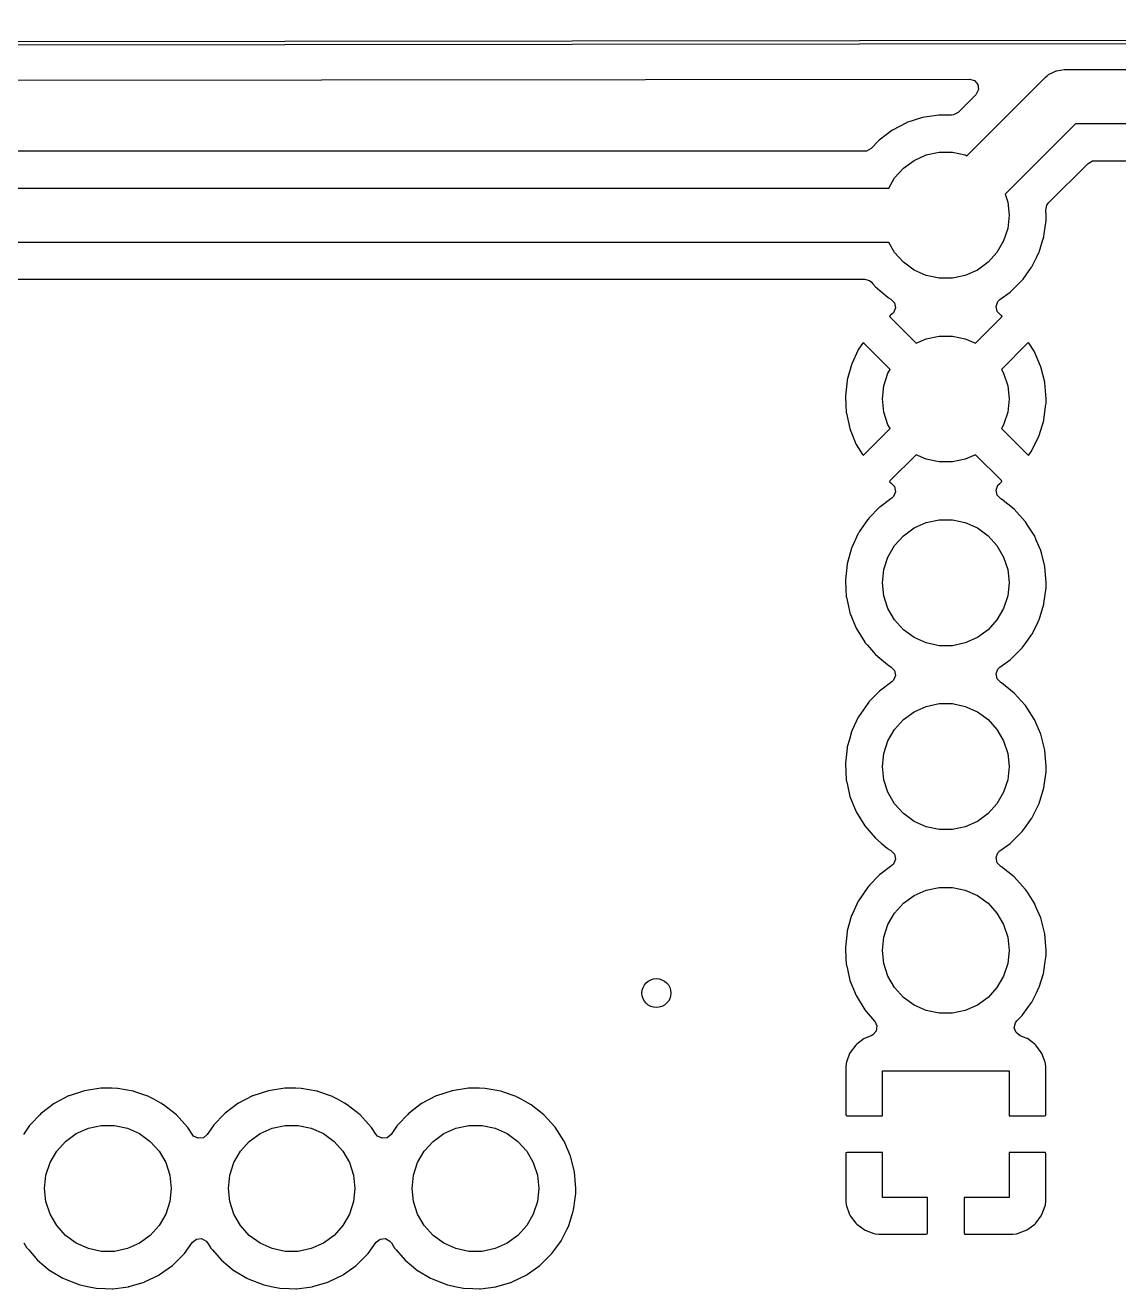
# Model space of a CAD drawing. Extents: x 0.3 to 11.5, y -8.2 to 3.2.
# Drawn here: x 3.599 to 4.194, y -1.906 to -1.219 of the extents above; entities that cross this region are included whole.
import ezdxf

# ---------------------------------------------------------------- set-up
doc = ezdxf.new("R2010")
doc.units = 0
doc.header["$MEASUREMENT"] = 0
doc.layers.add('BLACK', color=7, linetype='CONTINUOUS')

msp = doc.modelspace()

# ---------------------------------------------------------------- linework, layer by layer
at = {"layer": 'BLACK', "linetype": 'CONTINUOUS'}
for p, q in [((1.06674, -1.23051), (11.303, -1.2187)), ((11.302, -1.22067), (1.06772, -1.23248)), ((4.15804, -1.24461), (4.15987, -1.24363)), ((4.15987, -1.24363), (4.16022, -1.24357)), ((4.16022, -1.24357), (4.16053, -1.24342)), ((4.16053, -1.24342), (4.1626, -1.24317)), ((4.1626, -1.24317), (4.16465, -1.24283)), ((4.16465, -1.24283), (7.07024, -1.24283)), ((2.40564, -1.24997), (4.11307, -1.248)), ((4.1117, -1.28967), (4.15421, -1.24715)), ((4.11307, -1.248), (4.11576, -1.24879)), ((4.11576, -1.24879), (4.11759, -1.2509)), ((4.11759, -1.2509), (4.11799, -1.25366)), ((4.15421, -1.24715), (4.15537, -1.24618)), ((4.15537, -1.24618), (4.1556, -1.24593)), ((4.1556, -1.24593), (4.15579, -1.24583)), ((4.15579, -1.24583), (4.15616, -1.24552)), ((4.15616, -1.24552), (4.15804, -1.24461)), ((4.11659, -1.25647), (4.1069, -1.26616)), ((4.11683, -1.25621), (4.11659, -1.25647)), ((4.11799, -1.25366), (4.11683, -1.25621)), ((4.07884, -1.27176), (4.07126, -1.2757)), ((4.07902, -1.27166), (4.07884, -1.27176)), ((4.07884, -1.27176), (4.07884, -1.27176)), ((4.08753, -1.26888), (4.07902, -1.27166)), ((4.09639, -1.26753), (4.08753, -1.26888)), ((4.09659, -1.26753), (4.09639, -1.26753)), ((4.10333, -1.26761), (4.09659, -1.26753)), ((4.09659, -1.26753), (4.09659, -1.26753)), ((4.10445, -1.2675), (4.10333, -1.26761)), ((4.1069, -1.26616), (4.10445, -1.2675)), ((4.06781, -1.27825), (4.06391, -1.28118)), ((4.07091, -1.27592), (4.06781, -1.27825)), ((4.07108, -1.2758), (4.07091, -1.27592)), ((4.07091, -1.27592), (4.07091, -1.27592)), ((4.07126, -1.2757), (4.07108, -1.2758)), ((4.17077, -1.27236), (4.13251, -1.31062)), ((7.06412, -1.27236), (4.17077, -1.27236)), ((4.0636, -1.2815), (4.05956, -1.28573)), ((4.06391, -1.28118), (4.0636, -1.2815)), ((4.05598, -1.28726), (2.87518, -1.28726)), ((4.05714, -1.28713), (4.05598, -1.28726)), ((4.05956, -1.28573), (4.05714, -1.28713)), ((4.07715, -1.29645), (4.08298, -1.29221)), ((4.08298, -1.29221), (4.08956, -1.28928)), ((4.08956, -1.28928), (4.0966, -1.28779)), ((4.0966, -1.28779), (4.1038, -1.28779)), ((4.1038, -1.28779), (4.11085, -1.28928)), ((4.11085, -1.28928), (4.1117, -1.28967)), ((4.18006, -1.29249), (4.18112, -1.29238)), ((4.18112, -1.29238), (4.37588, -1.29238)), ((4.07233, -1.3018), (4.07715, -1.29645)), ((4.15607, -1.31537), (4.17761, -1.29383)), ((4.17761, -1.29383), (4.18006, -1.29249)), ((4.06916, -1.30728), (4.07233, -1.3018)), ((2.87206, -1.30728), (4.06916, -1.30728)), ((4.13251, -1.31062), (4.1339, -1.31488)), ((4.1339, -1.31488), (4.13465, -1.32205)), ((4.15463, -1.31929), (4.15519, -1.31655)), ((4.15486, -1.32205), (4.15463, -1.31929)), ((4.15519, -1.31655), (4.15607, -1.31537)), ((4.13465, -1.32205), (4.1339, -1.32921)), ((4.15381, -1.33219), (4.15477, -1.32485)), ((4.15477, -1.32485), (4.15479, -1.32472)), ((4.15477, -1.32485), (4.15477, -1.32485)), ((4.15479, -1.32472), (4.15485, -1.3223)), ((4.15485, -1.32218), (4.15486, -1.32205)), ((4.15485, -1.3223), (4.15485, -1.32218)), ((4.15485, -1.32218), (4.15485, -1.32218)), ((4.1339, -1.32921), (4.13167, -1.33606)), ((4.15356, -1.33379), (4.15362, -1.3336)), ((4.15362, -1.3336), (4.15381, -1.33219)), ((4.06916, -1.33681), (2.87817, -1.33681)), ((4.07233, -1.3423), (4.06916, -1.33681)), ((4.13167, -1.33606), (4.12807, -1.3423)), ((4.15102, -1.34217), (4.1529, -1.33598)), ((4.1529, -1.33598), (4.15356, -1.33379)), ((4.15356, -1.33379), (4.15356, -1.33379)), ((4.07715, -1.34765), (4.07233, -1.3423)), ((4.12807, -1.3423), (4.12325, -1.34765)), ((4.14705, -1.3502), (4.14977, -1.3447)), ((4.14977, -1.3447), (4.15093, -1.34235)), ((4.15093, -1.34235), (4.15102, -1.34217)), ((4.15093, -1.34235), (4.15093, -1.34235)), ((4.08298, -1.35188), (4.07715, -1.34765)), ((4.08956, -1.35481), (4.08298, -1.35188)), ((4.11743, -1.35188), (4.11085, -1.35481)), ((4.12325, -1.34765), (4.11743, -1.35188)), ((4.14228, -1.35683), (4.14693, -1.35036)), ((4.14693, -1.35036), (4.14705, -1.3502)), ((4.14693, -1.35036), (4.14693, -1.35036)), ((2.88852, -1.35683), (4.056, -1.35683)), ((4.056, -1.35683), (4.05868, -1.35762)), ((4.05868, -1.35762), (4.05975, -1.35854)), ((4.05975, -1.35854), (4.06047, -1.35938)), ((4.06047, -1.35938), (4.06196, -1.3611)), ((4.06196, -1.3611), (4.06885, -1.36682)), ((4.0966, -1.35631), (4.08956, -1.35481)), ((4.1038, -1.35631), (4.0966, -1.35631)), ((4.11085, -1.35481), (4.1038, -1.35631)), ((4.13548, -1.36379), (4.14182, -1.35747)), ((4.14182, -1.35747), (4.14228, -1.35683)), ((4.06885, -1.36682), (4.06903, -1.36692)), ((4.06903, -1.36692), (4.06903, -1.36692)), ((4.06903, -1.36692), (4.0704, -1.36772)), ((4.0704, -1.36772), (4.07232, -1.36976)), ((4.12854, -1.36902), (4.12962, -1.36797)), ((4.12962, -1.36797), (4.13531, -1.36391)), ((4.13531, -1.36391), (4.13548, -1.36379)), ((4.13531, -1.36391), (4.13531, -1.36391)), ((4.07283, -1.3725), (4.07178, -1.37509)), ((4.07232, -1.36976), (4.07283, -1.3725)), ((4.12755, -1.37164), (4.12854, -1.36902)), ((4.12813, -1.37437), (4.12755, -1.37164)), ((4.1301, -1.37636), (4.12813, -1.37437)), ((4.06996, -1.37666), (4.06962, -1.37711)), ((4.06962, -1.37711), (4.06989, -1.37759)), ((4.06989, -1.37759), (4.08404, -1.39174)), ((4.07088, -1.37597), (4.06996, -1.37666)), ((4.07178, -1.37509), (4.07088, -1.37597)), ((4.11636, -1.39174), (4.13056, -1.37754)), ((4.13026, -1.37644), (4.1301, -1.37636)), ((4.13054, -1.37663), (4.13026, -1.37644)), ((4.13084, -1.37704), (4.13054, -1.37663)), ((4.13056, -1.37754), (4.13084, -1.37704)), ((4.08956, -1.38928), (4.0966, -1.38779)), ((4.0966, -1.38779), (4.1038, -1.38779)), ((4.1038, -1.38779), (4.11085, -1.38928)), ((4.05261, -1.39525), (4.04901, -1.403)), ((4.05281, -1.39489), (4.05261, -1.39525)), ((4.05485, -1.39191), (4.05281, -1.39489)), ((4.05533, -1.39153), (4.05485, -1.39191)), ((4.05579, -1.39177), (4.05533, -1.39153)), ((4.06994, -1.40593), (4.05579, -1.39177)), ((4.08404, -1.39174), (4.08956, -1.38928)), ((4.11085, -1.38928), (4.11636, -1.39174)), ((4.14472, -1.39167), (4.13046, -1.40593)), ((4.1451, -1.39149), (4.14472, -1.39167)), ((4.14552, -1.39186), (4.1451, -1.39149)), ((4.14824, -1.39606), (4.14552, -1.39186)), ((4.14843, -1.39642), (4.14824, -1.39606)), ((4.15184, -1.40425), (4.14843, -1.39642)), ((4.04887, -1.40338), (4.04659, -1.41161)), ((4.04901, -1.403), (4.04887, -1.40338)), ((4.0665, -1.41488), (4.06873, -1.40804)), ((4.06873, -1.40804), (4.06994, -1.40593)), ((4.13046, -1.40593), (4.13167, -1.40804)), ((4.13167, -1.40804), (4.1339, -1.41488)), ((4.15197, -1.40464), (4.15184, -1.40425)), ((4.15405, -1.41293), (4.15197, -1.40464)), ((4.04651, -1.41201), (4.0456, -1.42051)), ((4.04659, -1.41161), (4.04651, -1.41201)), ((4.06575, -1.42205), (4.0665, -1.41488)), ((4.1339, -1.41488), (4.13465, -1.42205)), ((4.15412, -1.41333), (4.15405, -1.41293)), ((4.15483, -1.42192), (4.15412, -1.41333)), ((4.0456, -1.42051), (4.04559, -1.42092)), ((4.04559, -1.42092), (4.04609, -1.42945)), ((4.0665, -1.42921), (4.06575, -1.42205)), ((4.13465, -1.42205), (4.1339, -1.42921)), ((4.15477, -1.42458), (4.15483, -1.42218)), ((4.15483, -1.42218), (4.15483, -1.42192)), ((4.04609, -1.42945), (4.04614, -1.42985)), ((4.04614, -1.42985), (4.04802, -1.43819)), ((4.06873, -1.43606), (4.0665, -1.42921)), ((4.1339, -1.42921), (4.13167, -1.43606)), ((4.15363, -1.43339), (4.15475, -1.42485)), ((4.15475, -1.42485), (4.15477, -1.42458)), ((4.06994, -1.43816), (4.06873, -1.43606)), ((4.13167, -1.43606), (4.13046, -1.43816)), ((4.15106, -1.44196), (4.15354, -1.43379)), ((4.15354, -1.43379), (4.15363, -1.43339)), ((4.04802, -1.43819), (4.04814, -1.43857)), ((4.04814, -1.43857), (4.05136, -1.44649)), ((4.05561, -1.45249), (4.06994, -1.43816)), ((4.13046, -1.43816), (4.14463, -1.45233)), ((4.14712, -1.45), (4.15091, -1.44234)), ((4.15091, -1.44234), (4.15106, -1.44196)), ((4.05136, -1.44649), (4.05154, -1.44685)), ((4.05154, -1.44685), (4.05486, -1.45227)), ((4.14556, -1.45223), (4.14691, -1.45035)), ((4.14691, -1.45035), (4.14712, -1.45)), ((4.05486, -1.45227), (4.05527, -1.45264)), ((4.05527, -1.45264), (4.05561, -1.45249)), ((4.08404, -1.45235), (4.06983, -1.46656)), ((4.08956, -1.45481), (4.08404, -1.45235)), ((4.0966, -1.45631), (4.08956, -1.45481)), ((4.1038, -1.45631), (4.0966, -1.45631)), ((4.11085, -1.45481), (4.1038, -1.45631)), ((4.11636, -1.45235), (4.11085, -1.45481)), ((4.13046, -1.46645), (4.11636, -1.45235)), ((4.14463, -1.45233), (4.1451, -1.45259)), ((4.1451, -1.45259), (4.14556, -1.45223)), ((4.06983, -1.46656), (4.06956, -1.46705)), ((4.06956, -1.46705), (4.06977, -1.46733)), ((4.06977, -1.46733), (4.0704, -1.4677)), ((4.0704, -1.4677), (4.07232, -1.46973)), ((4.07232, -1.46973), (4.07283, -1.47248)), ((4.12755, -1.47161), (4.12854, -1.469)), ((4.12854, -1.469), (4.12962, -1.46795)), ((4.12962, -1.46795), (4.1304, -1.46739)), ((4.1304, -1.46739), (4.13074, -1.46697)), ((4.13074, -1.46697), (4.13046, -1.46645)), ((4.07024, -1.47643), (4.06425, -1.48092)), ((4.07088, -1.47595), (4.07024, -1.47643)), ((4.07178, -1.47507), (4.07088, -1.47595)), ((4.07283, -1.47248), (4.07178, -1.47507)), ((4.12813, -1.47435), (4.12755, -1.47161)), ((4.1301, -1.47633), (4.12813, -1.47435)), ((4.13045, -1.47652), (4.1301, -1.47633)), ((4.13748, -1.48207), (4.13045, -1.47652)), ((4.06377, -1.48132), (4.05879, -1.48654)), ((4.06391, -1.48118), (4.06377, -1.48132)), ((4.06425, -1.48092), (4.06391, -1.48118)), ((4.1435, -1.4887), (4.13748, -1.48207)), ((4.05761, -1.48782), (4.05313, -1.49439)), ((4.05773, -1.48765), (4.05761, -1.48782)), ((4.05879, -1.48654), (4.05773, -1.48765)), ((4.08298, -1.49221), (4.08956, -1.48928)), ((4.08956, -1.48928), (4.0966, -1.48779)), ((4.0966, -1.48779), (4.1038, -1.48779)), ((4.1038, -1.48779), (4.11085, -1.48928)), ((4.11085, -1.48928), (4.11743, -1.49221)), ((4.14361, -1.48887), (4.1435, -1.4887)), ((4.14474, -1.49062), (4.14361, -1.48887)), ((4.14361, -1.48887), (4.14361, -1.48887)), ((4.14837, -1.49622), (4.14474, -1.49062)), ((4.05259, -1.49524), (4.04906, -1.50285)), ((4.05268, -1.49505), (4.05259, -1.49524)), ((4.05259, -1.49524), (4.05259, -1.49524)), ((4.05313, -1.49439), (4.05268, -1.49505)), ((4.07233, -1.5018), (4.07715, -1.49645)), ((4.07715, -1.49645), (4.08298, -1.49221)), ((4.11743, -1.49221), (4.12325, -1.49645)), ((4.12325, -1.49645), (4.12807, -1.5018)), ((4.14845, -1.49641), (4.14837, -1.49622)), ((4.14949, -1.49879), (4.14845, -1.49641)), ((4.14845, -1.49641), (4.14845, -1.49641)), ((4.04891, -1.50317), (4.04651, -1.51181)), ((4.04906, -1.50285), (4.04891, -1.50317)), ((4.06873, -1.50804), (4.07233, -1.5018)), ((4.12807, -1.5018), (4.13167, -1.50804)), ((4.15194, -1.50443), (4.14949, -1.49879)), ((4.15199, -1.50463), (4.15194, -1.50443)), ((4.15228, -1.50577), (4.15199, -1.50463)), ((4.15199, -1.50463), (4.15199, -1.50463)), ((4.04649, -1.51201), (4.04558, -1.5205)), ((4.04651, -1.51181), (4.04649, -1.51201)), ((4.0665, -1.51488), (4.06873, -1.50804)), ((4.13167, -1.50804), (4.1339, -1.51488)), ((4.15412, -1.51312), (4.15228, -1.50577)), ((4.06575, -1.52205), (4.0665, -1.51488)), ((4.1339, -1.51488), (4.13465, -1.52205)), ((4.15486, -1.52205), (4.15412, -1.51312)), ((4.04558, -1.5205), (4.04556, -1.52071)), ((4.04556, -1.52071), (4.04557, -1.52091)), ((4.04557, -1.52091), (4.04557, -1.52091)), ((4.04557, -1.52091), (4.04583, -1.5253)), ((4.04583, -1.5253), (4.04608, -1.52965)), ((4.0665, -1.52921), (4.06575, -1.52205)), ((4.13465, -1.52205), (4.1339, -1.52921)), ((4.15365, -1.5334), (4.15477, -1.52485)), ((4.15477, -1.52485), (4.15479, -1.52472)), ((4.15477, -1.52485), (4.15477, -1.52485)), ((4.15479, -1.52472), (4.15481, -1.52407)), ((4.15481, -1.52407), (4.15485, -1.52218)), ((4.15485, -1.52218), (4.15486, -1.52205)), ((4.15485, -1.52218), (4.15485, -1.52218)), ((4.04608, -1.52965), (4.04612, -1.52985)), ((4.04612, -1.52985), (4.04612, -1.52985)), ((4.04612, -1.52985), (4.04707, -1.53406)), ((4.06873, -1.53606), (4.0665, -1.52921)), ((4.1339, -1.52921), (4.13167, -1.53606)), ((4.04707, -1.53406), (4.04805, -1.53839)), ((4.04805, -1.53839), (4.05142, -1.54669)), ((4.07233, -1.5423), (4.06873, -1.53606)), ((4.13167, -1.53606), (4.12807, -1.5423)), ((4.15102, -1.54217), (4.15362, -1.5336)), ((4.15362, -1.5336), (4.15365, -1.5334)), ((4.05142, -1.54669), (4.0561, -1.55433)), ((4.07715, -1.54765), (4.07233, -1.5423)), ((4.12807, -1.5423), (4.12325, -1.54765)), ((4.14705, -1.5502), (4.14968, -1.54488)), ((4.14968, -1.54488), (4.15093, -1.54235)), ((4.15093, -1.54235), (4.15102, -1.54217)), ((4.15093, -1.54235), (4.15093, -1.54235)), ((4.08298, -1.55188), (4.07715, -1.54765)), ((4.08956, -1.55481), (4.08298, -1.55188)), ((4.11743, -1.55188), (4.11085, -1.55481)), ((4.12325, -1.54765), (4.11743, -1.55188)), ((4.14397, -1.55448), (4.14693, -1.55036)), ((4.14693, -1.55036), (4.14705, -1.5502)), ((4.14693, -1.55036), (4.14693, -1.55036)), ((4.0561, -1.55433), (4.05623, -1.55448)), ((4.05623, -1.55448), (4.05623, -1.55448)), ((4.05623, -1.55448), (4.05759, -1.55605)), ((4.05759, -1.55605), (4.06196, -1.5611)), ((4.0966, -1.55631), (4.08956, -1.55481)), ((4.1038, -1.55631), (4.0966, -1.55631)), ((4.11085, -1.55481), (4.1038, -1.55631)), ((4.13548, -1.56379), (4.14182, -1.55747)), ((4.14182, -1.55747), (4.14397, -1.55448)), ((4.06196, -1.5611), (4.06435, -1.56308)), ((4.06435, -1.56308), (4.06846, -1.56649)), ((4.06846, -1.56649), (4.06885, -1.56682)), ((4.06885, -1.56682), (4.06903, -1.56692)), ((4.06903, -1.56692), (4.06903, -1.56692)), ((4.06903, -1.56692), (4.07038, -1.56771)), ((4.12963, -1.56796), (4.13531, -1.56391)), ((4.13531, -1.56391), (4.13548, -1.56379)), ((4.07038, -1.56771), (4.0723, -1.56975)), ((4.07282, -1.57249), (4.07176, -1.57508)), ((4.0723, -1.56975), (4.07282, -1.57249)), ((4.12757, -1.57162), (4.12856, -1.56901)), ((4.12815, -1.57436), (4.12757, -1.57162)), ((4.12856, -1.56901), (4.12963, -1.56796)), ((4.06391, -1.58118), (4.06167, -1.58352)), ((4.06408, -1.58105), (4.06391, -1.58118)), ((4.07086, -1.57596), (4.06408, -1.58105)), ((4.07176, -1.57508), (4.07086, -1.57596)), ((4.13012, -1.57634), (4.12815, -1.57436)), ((4.13045, -1.57652), (4.13012, -1.57634)), ((4.13748, -1.58207), (4.13045, -1.57652)), ((4.05773, -1.58765), (4.05268, -1.59505)), ((4.0586, -1.58673), (4.05773, -1.58765)), ((4.06167, -1.58352), (4.0586, -1.58673)), ((4.08956, -1.58928), (4.0966, -1.58779)), ((4.0966, -1.58779), (4.1038, -1.58779)), ((4.1038, -1.58779), (4.11085, -1.58928)), ((4.1435, -1.5887), (4.13748, -1.58207)), ((4.07715, -1.59645), (4.08298, -1.59221)), ((4.08298, -1.59221), (4.08956, -1.58928)), ((4.11085, -1.58928), (4.11743, -1.59221)), ((4.11743, -1.59221), (4.12325, -1.59645)), ((4.14361, -1.58887), (4.1435, -1.5887)), ((4.1449, -1.59085), (4.14361, -1.58887)), ((4.14361, -1.58887), (4.14361, -1.58887)), ((4.14837, -1.59622), (4.1449, -1.59085)), ((4.05259, -1.59524), (4.04936, -1.60219)), ((4.05268, -1.59505), (4.05259, -1.59524)), ((4.05259, -1.59524), (4.05259, -1.59524)), ((4.06873, -1.60804), (4.07233, -1.6018)), ((4.07233, -1.6018), (4.07715, -1.59645)), ((4.12325, -1.59645), (4.12807, -1.6018)), ((4.12807, -1.6018), (4.13167, -1.60804)), ((4.14845, -1.59641), (4.14837, -1.59622)), ((4.14942, -1.59863), (4.14845, -1.59641)), ((4.14845, -1.59641), (4.14845, -1.59641)), ((4.15194, -1.60443), (4.14942, -1.59863)), ((4.04778, -1.60724), (4.04664, -1.61136)), ((4.04891, -1.60317), (4.04778, -1.60724)), ((4.04936, -1.60219), (4.04891, -1.60317)), ((4.0665, -1.61488), (4.06873, -1.60804)), ((4.13167, -1.60804), (4.1339, -1.61488)), ((4.15412, -1.61312), (4.15194, -1.60443)), ((4.04649, -1.61201), (4.04562, -1.62014)), ((4.04651, -1.61181), (4.04649, -1.61201)), ((4.04664, -1.61136), (4.04651, -1.61181)), ((4.06575, -1.62205), (4.0665, -1.61488)), ((4.1339, -1.61488), (4.13465, -1.62205)), ((4.15486, -1.62205), (4.15412, -1.61312)), ((4.04562, -1.62014), (4.04556, -1.62071)), ((4.04556, -1.62071), (4.04557, -1.62091)), ((4.04557, -1.62091), (4.04557, -1.62091)), ((4.04557, -1.62091), (4.04577, -1.62435)), ((4.0665, -1.62921), (4.06575, -1.62205)), ((4.13465, -1.62205), (4.1339, -1.62921)), ((4.1548, -1.62447), (4.15485, -1.62218)), ((4.15485, -1.62218), (4.15486, -1.62205)), ((4.15485, -1.62218), (4.15485, -1.62218)), ((4.04577, -1.62435), (4.04608, -1.62965)), ((4.06873, -1.63606), (4.0665, -1.62921)), ((4.1339, -1.62921), (4.13167, -1.63606)), ((4.15377, -1.63244), (4.15477, -1.62485)), ((4.15477, -1.62485), (4.15479, -1.62472)), ((4.15477, -1.62485), (4.15477, -1.62485)), ((4.15479, -1.62472), (4.1548, -1.62447)), ((4.04608, -1.62965), (4.04612, -1.62985)), ((4.04612, -1.62985), (4.04612, -1.62985)), ((4.04612, -1.62985), (4.04666, -1.63223)), ((4.04666, -1.63223), (4.04805, -1.63839)), ((4.07233, -1.6423), (4.06873, -1.63606)), ((4.13167, -1.63606), (4.12807, -1.6423)), ((4.15102, -1.64217), (4.15362, -1.6336)), ((4.15362, -1.6336), (4.15377, -1.63244)), ((4.04805, -1.63839), (4.05142, -1.64669)), ((4.07715, -1.64765), (4.07233, -1.6423)), ((4.12807, -1.6423), (4.12325, -1.64765)), ((4.14705, -1.6502), (4.15102, -1.64217)), ((4.05142, -1.64669), (4.0561, -1.65433)), ((4.08298, -1.65188), (4.07715, -1.64765)), ((4.12325, -1.64765), (4.11743, -1.65188)), ((4.0561, -1.65433), (4.06196, -1.6611)), ((4.08956, -1.65481), (4.08298, -1.65188)), ((4.0966, -1.65631), (4.08956, -1.65481)), ((4.1038, -1.65631), (4.0966, -1.65631)), ((4.11085, -1.65481), (4.1038, -1.65631)), ((4.11743, -1.65188), (4.11085, -1.65481)), ((4.14182, -1.65747), (4.14401, -1.65442)), ((4.14401, -1.65442), (4.14693, -1.65036)), ((4.14693, -1.65036), (4.14705, -1.6502)), ((4.14693, -1.65036), (4.14693, -1.65036)), ((4.06196, -1.6611), (4.06503, -1.66365)), ((4.06503, -1.66365), (4.06833, -1.66638)), ((4.13548, -1.66379), (4.14182, -1.65747)), ((4.06833, -1.66638), (4.06885, -1.66682)), ((4.06885, -1.66682), (4.06903, -1.66692)), ((4.06903, -1.66692), (4.06903, -1.66692)), ((4.06903, -1.66692), (4.07038, -1.66771)), ((4.07038, -1.66771), (4.0723, -1.66975)), ((4.0723, -1.66975), (4.07282, -1.67249)), ((4.12757, -1.67162), (4.12856, -1.66901)), ((4.12856, -1.66901), (4.12963, -1.66796)), ((4.12963, -1.66796), (4.13531, -1.66391)), ((4.13531, -1.66391), (4.13548, -1.66379)), ((4.07086, -1.67596), (4.06408, -1.68105)), ((4.07176, -1.67508), (4.07086, -1.67596)), ((4.07282, -1.67249), (4.07176, -1.67508)), ((4.12815, -1.67436), (4.12757, -1.67162)), ((4.13012, -1.67634), (4.12815, -1.67436)), ((4.13045, -1.67652), (4.13012, -1.67634)), ((4.13748, -1.68207), (4.13045, -1.67652)), ((4.06361, -1.6815), (4.05895, -1.68637)), ((4.06391, -1.68118), (4.06361, -1.6815)), ((4.06408, -1.68105), (4.06391, -1.68118)), ((4.1435, -1.6887), (4.13748, -1.68207)), ((4.05773, -1.68765), (4.05268, -1.69505)), ((4.05895, -1.68637), (4.05773, -1.68765)), ((4.08298, -1.69221), (4.08956, -1.68928)), ((4.08956, -1.68928), (4.0966, -1.68779)), ((4.0966, -1.68779), (4.1038, -1.68779)), ((4.1038, -1.68779), (4.11085, -1.68928)), ((4.11085, -1.68928), (4.11743, -1.69221)), ((4.14361, -1.68887), (4.1435, -1.6887)), ((4.1446, -1.6904), (4.14361, -1.68887)), ((4.14361, -1.68887), (4.14361, -1.68887)), ((4.14837, -1.69622), (4.1446, -1.6904)), ((4.05259, -1.69524), (4.04937, -1.70218)), ((4.05268, -1.69505), (4.05259, -1.69524)), ((4.05259, -1.69524), (4.05259, -1.69524)), ((4.07233, -1.7018), (4.07715, -1.69645)), ((4.07715, -1.69645), (4.08298, -1.69221)), ((4.11743, -1.69221), (4.12325, -1.69645)), ((4.12325, -1.69645), (4.12807, -1.7018)), ((4.14845, -1.69641), (4.14837, -1.69622)), ((4.1493, -1.69837), (4.14845, -1.69641)), ((4.14845, -1.69641), (4.14845, -1.69641)), ((4.0488, -1.70357), (4.0466, -1.71151)), ((4.04891, -1.70317), (4.0488, -1.70357)), ((4.04937, -1.70218), (4.04891, -1.70317)), ((4.06873, -1.70804), (4.07233, -1.7018)), ((4.12807, -1.7018), (4.13167, -1.70804)), ((4.15194, -1.70443), (4.1493, -1.69837)), ((4.15412, -1.71312), (4.15194, -1.70443)), ((4.0466, -1.71151), (4.04651, -1.71181)), ((4.0665, -1.71488), (4.06873, -1.70804)), ((4.13167, -1.70804), (4.1339, -1.71488)), ((4.04649, -1.71201), (4.04559, -1.72049)), ((4.04651, -1.71181), (4.04649, -1.71201)), ((4.06575, -1.72205), (4.0665, -1.71488)), ((4.1339, -1.71488), (4.13465, -1.72205)), ((4.15486, -1.72205), (4.15412, -1.71312)), ((4.04559, -1.72049), (4.04556, -1.72071)), ((4.04556, -1.72071), (4.04557, -1.72091)), ((4.04557, -1.72091), (4.04557, -1.72091)), ((4.04557, -1.72091), (4.04589, -1.72643)), ((4.0665, -1.72921), (4.06575, -1.72205)), ((4.13465, -1.72205), (4.1339, -1.72921)), ((4.15434, -1.72818), (4.15477, -1.72485)), ((4.15477, -1.72485), (4.15479, -1.72472)), ((4.15477, -1.72485), (4.15477, -1.72485)), ((4.15479, -1.72472), (4.15482, -1.7234)), ((4.15482, -1.7234), (4.15485, -1.72218)), ((4.15485, -1.72218), (4.15486, -1.72205)), ((4.15485, -1.72218), (4.15485, -1.72218)), ((4.04589, -1.72643), (4.04608, -1.72965)), ((4.04608, -1.72965), (4.04612, -1.72985)), ((4.04612, -1.72985), (4.04612, -1.72985)), ((4.04612, -1.72985), (4.04666, -1.73223)), ((4.04666, -1.73223), (4.04805, -1.73839)), ((4.06873, -1.73606), (4.0665, -1.72921)), ((4.1339, -1.72921), (4.13167, -1.73606)), ((4.15366, -1.7333), (4.15434, -1.72818)), ((4.04805, -1.73839), (4.05142, -1.74669)), ((4.07233, -1.7423), (4.06873, -1.73606)), ((4.13167, -1.73606), (4.12807, -1.7423)), ((4.15102, -1.74217), (4.15333, -1.73456)), ((4.15333, -1.73456), (4.15356, -1.73379)), ((4.15356, -1.73379), (4.15362, -1.7336)), ((4.15356, -1.73379), (4.15356, -1.73379)), ((4.15362, -1.7336), (4.15366, -1.7333)), ((4.07715, -1.74765), (4.07233, -1.7423)), ((4.12807, -1.7423), (4.12325, -1.74765)), ((4.14705, -1.7502), (4.14952, -1.7452)), ((4.14952, -1.7452), (4.15093, -1.74235)), ((4.15093, -1.74235), (4.15102, -1.74217)), ((4.15093, -1.74235), (4.15093, -1.74235)), ((4.05142, -1.74669), (4.0561, -1.75433)), ((4.08298, -1.75188), (4.07715, -1.74765)), ((4.08956, -1.75481), (4.08298, -1.75188)), ((4.11743, -1.75188), (4.11085, -1.75481)), ((4.12325, -1.74765), (4.11743, -1.75188)), ((4.14216, -1.75699), (4.14693, -1.75036)), ((4.14693, -1.75036), (4.14705, -1.7502)), ((4.14693, -1.75036), (4.14693, -1.75036)), ((4.0561, -1.75433), (4.05623, -1.75448)), ((4.05623, -1.75448), (4.05623, -1.75448)), ((4.05623, -1.75448), (4.05698, -1.75534)), ((4.05698, -1.75534), (4.06148, -1.76054)), ((4.0966, -1.75631), (4.08956, -1.75481)), ((4.1038, -1.75631), (4.0966, -1.75631)), ((4.11085, -1.75481), (4.1038, -1.75631)), ((4.13894, -1.76035), (4.14168, -1.75761)), ((4.14168, -1.75761), (4.14182, -1.75747)), ((4.14168, -1.75761), (4.14168, -1.75761)), ((4.14182, -1.75747), (4.14216, -1.75699)), ((4.06235, -1.76597), (4.06051, -1.76808)), ((4.06148, -1.76054), (4.06158, -1.76066)), ((4.06158, -1.76066), (4.06274, -1.7632)), ((4.06274, -1.7632), (4.06235, -1.76597)), ((4.13749, -1.76421), (4.13809, -1.76148)), ((4.13846, -1.76683), (4.13749, -1.76421)), ((4.13809, -1.76148), (4.13894, -1.76035)), ((4.05125, -1.77359), (4.04824, -1.77761)), ((4.05175, -1.7731), (4.05125, -1.77359)), ((4.05577, -1.77009), (4.05175, -1.7731)), ((4.05638, -1.76975), (4.05577, -1.77009)), ((4.05957, -1.76855), (4.05638, -1.76975)), ((4.06051, -1.76808), (4.05957, -1.76855)), ((4.1407, -1.7685), (4.13846, -1.76683)), ((4.14402, -1.76975), (4.1407, -1.7685)), ((4.14464, -1.77009), (4.14402, -1.76975)), ((4.14865, -1.7731), (4.14464, -1.77009)), ((4.14915, -1.77359), (4.14865, -1.7731)), ((4.15216, -1.77761), (4.14915, -1.77359)), ((4.0479, -1.77823), (4.04613, -1.78297)), ((4.04824, -1.77761), (4.0479, -1.77823)), ((4.1525, -1.77823), (4.15216, -1.77761)), ((4.15427, -1.78297), (4.1525, -1.77823)), ((4.04577, -1.78557), (4.04575, -1.78584)), ((4.04575, -1.78584), (4.04575, -1.81133)), ((4.04598, -1.78357), (4.04577, -1.78557)), ((4.04613, -1.78297), (4.04598, -1.78357)), ((4.15442, -1.78357), (4.15427, -1.78297)), ((4.15463, -1.78557), (4.15442, -1.78357)), ((4.15465, -1.78584), (4.15463, -1.78557)), ((4.15465, -1.81151), (4.15465, -1.78584)), ((4.06575, -1.81205), (4.06575, -1.7876)), ((4.06575, -1.7876), (4.13465, -1.7876)), ((4.13465, -1.7876), (4.13465, -1.81205)), ((3.63163, -1.79841), (3.62312, -1.80119)), ((3.64048, -1.79705), (3.63163, -1.79841)), ((3.64069, -1.79706), (3.64048, -1.79705)), ((3.64655, -1.79713), (3.64069, -1.79706)), ((3.64069, -1.79706), (3.64069, -1.79706)), ((3.64944, -1.79716), (3.64655, -1.79713)), ((3.64964, -1.7972), (3.64944, -1.79716)), ((3.65806, -1.7987), (3.64964, -1.7972)), ((3.64964, -1.7972), (3.64964, -1.7972)), ((3.65826, -1.79873), (3.65806, -1.7987)), ((3.65806, -1.7987), (3.65806, -1.7987)), ((3.65845, -1.7988), (3.65826, -1.79873)), ((3.66651, -1.80165), (3.65845, -1.7988)), ((3.65845, -1.7988), (3.65845, -1.7988)), ((3.73163, -1.79841), (3.72312, -1.80119)), ((3.74048, -1.79705), (3.73163, -1.79841)), ((3.74069, -1.79706), (3.74048, -1.79705)), ((3.74655, -1.79713), (3.74069, -1.79706)), ((3.74069, -1.79706), (3.74069, -1.79706)), ((3.74944, -1.79716), (3.74655, -1.79713)), ((3.74964, -1.7972), (3.74944, -1.79716)), ((3.75806, -1.7987), (3.74964, -1.7972)), ((3.74964, -1.7972), (3.74964, -1.7972)), ((3.75826, -1.79873), (3.75806, -1.7987)), ((3.75806, -1.7987), (3.75806, -1.7987)), ((3.75845, -1.7988), (3.75826, -1.79873)), ((3.76651, -1.80165), (3.75845, -1.7988)), ((3.75845, -1.7988), (3.75845, -1.7988)), ((3.83163, -1.79841), (3.82312, -1.80119)), ((3.84048, -1.79705), (3.83163, -1.79841)), ((3.84069, -1.79706), (3.84048, -1.79705)), ((3.84655, -1.79713), (3.84069, -1.79706)), ((3.84069, -1.79706), (3.84069, -1.79706)), ((3.84944, -1.79716), (3.84655, -1.79713)), ((3.84964, -1.7972), (3.84944, -1.79716)), ((3.85806, -1.7987), (3.84964, -1.7972)), ((3.84964, -1.7972), (3.84964, -1.7972)), ((3.85826, -1.79873), (3.85806, -1.7987)), ((3.85806, -1.7987), (3.85806, -1.7987)), ((3.85845, -1.7988), (3.85826, -1.79873)), ((3.86651, -1.80165), (3.85845, -1.7988)), ((3.85845, -1.7988), (3.85845, -1.7988)), ((3.61501, -1.80545), (3.60817, -1.81058)), ((3.61517, -1.80533), (3.61501, -1.80545)), ((3.61501, -1.80545), (3.61501, -1.80545)), ((3.61535, -1.80523), (3.61517, -1.80533)), ((3.62293, -1.80128), (3.61535, -1.80523)), ((3.62312, -1.80119), (3.62293, -1.80128)), ((3.62293, -1.80128), (3.62293, -1.80128)), ((3.6667, -1.80172), (3.66651, -1.80165)), ((3.66651, -1.80165), (3.66651, -1.80165)), ((3.6692, -1.8031), (3.6667, -1.80172)), ((3.67306, -1.80523), (3.6692, -1.8031)), ((3.67454, -1.80605), (3.67306, -1.80523)), ((3.68157, -1.8116), (3.67454, -1.80605)), ((3.71501, -1.80545), (3.70817, -1.81058)), ((3.71517, -1.80533), (3.71501, -1.80545)), ((3.71501, -1.80545), (3.71501, -1.80545)), ((3.71535, -1.80523), (3.71517, -1.80533)), ((3.72293, -1.80128), (3.71535, -1.80523)), ((3.72312, -1.80119), (3.72293, -1.80128)), ((3.72293, -1.80128), (3.72293, -1.80128)), ((3.7667, -1.80172), (3.76651, -1.80165)), ((3.76651, -1.80165), (3.76651, -1.80165)), ((3.7692, -1.8031), (3.7667, -1.80172)), ((3.77306, -1.80523), (3.7692, -1.8031)), ((3.77454, -1.80605), (3.77306, -1.80523)), ((3.78157, -1.8116), (3.77454, -1.80605)), ((3.81501, -1.80545), (3.80817, -1.81058)), ((3.81517, -1.80533), (3.81501, -1.80545)), ((3.81501, -1.80545), (3.81501, -1.80545)), ((3.81535, -1.80523), (3.81517, -1.80533)), ((3.82293, -1.80128), (3.81535, -1.80523)), ((3.82312, -1.80119), (3.82293, -1.80128)), ((3.82293, -1.80128), (3.82293, -1.80128)), ((3.8667, -1.80172), (3.86651, -1.80165)), ((3.86651, -1.80165), (3.86651, -1.80165)), ((3.8692, -1.8031), (3.8667, -1.80172)), ((3.87306, -1.80523), (3.8692, -1.8031)), ((3.87454, -1.80605), (3.87306, -1.80523)), ((3.88157, -1.8116), (3.87454, -1.80605)), ((3.60727, -1.81148), (3.60235, -1.81662)), ((3.60801, -1.8107), (3.60727, -1.81148)), ((3.60817, -1.81058), (3.60801, -1.8107)), ((3.6876, -1.81823), (3.68157, -1.8116)), ((3.70727, -1.81148), (3.70235, -1.81662)), ((3.70801, -1.8107), (3.70727, -1.81148)), ((3.70817, -1.81058), (3.70801, -1.8107)), ((3.7876, -1.81823), (3.78157, -1.8116)), ((3.80727, -1.81148), (3.80235, -1.81662)), ((3.80801, -1.8107), (3.80727, -1.81148)), ((3.80817, -1.81058), (3.80801, -1.8107)), ((3.8876, -1.81823), (3.88157, -1.8116)), ((4.04575, -1.81133), (4.04593, -1.81193)), ((4.04593, -1.81193), (4.04598, -1.81198)), ((4.04598, -1.81198), (4.04629, -1.81205)), ((4.04629, -1.81205), (4.06575, -1.81205)), ((4.13465, -1.81205), (4.15394, -1.81205)), ((4.15394, -1.81205), (4.15454, -1.81187)), ((4.15454, -1.81187), (4.15458, -1.81182)), ((4.15458, -1.81182), (4.15465, -1.81151)), ((3.60171, -1.81735), (3.59838, -1.82222)), ((3.60182, -1.81718), (3.60171, -1.81735)), ((3.60171, -1.81735), (3.60171, -1.81735)), ((3.60235, -1.81662), (3.60182, -1.81718)), ((3.62124, -1.82597), (3.62707, -1.82174)), ((3.62707, -1.82174), (3.63365, -1.81881)), ((3.63365, -1.81881), (3.64069, -1.81731)), ((3.64069, -1.81731), (3.6479, -1.81731)), ((3.6479, -1.81731), (3.65494, -1.81881)), ((3.65494, -1.81881), (3.66152, -1.82174)), ((3.66152, -1.82174), (3.66735, -1.82597)), ((3.68771, -1.8184), (3.6876, -1.81823)), ((3.69012, -1.82212), (3.68771, -1.8184)), ((3.68771, -1.8184), (3.68771, -1.8184)), ((3.70171, -1.81735), (3.69838, -1.82222)), ((3.70182, -1.81718), (3.70171, -1.81735)), ((3.70171, -1.81735), (3.70171, -1.81735)), ((3.70235, -1.81662), (3.70182, -1.81718)), ((3.72124, -1.82597), (3.72707, -1.82174)), ((3.72707, -1.82174), (3.73365, -1.81881)), ((3.73365, -1.81881), (3.74069, -1.81731)), ((3.74069, -1.81731), (3.7479, -1.81731)), ((3.7479, -1.81731), (3.75494, -1.81881)), ((3.75494, -1.81881), (3.76152, -1.82174)), ((3.76152, -1.82174), (3.76735, -1.82597)), ((3.78771, -1.8184), (3.7876, -1.81823)), ((3.79012, -1.82212), (3.78771, -1.8184)), ((3.78771, -1.8184), (3.78771, -1.8184)), ((3.80171, -1.81735), (3.79838, -1.82222)), ((3.80182, -1.81718), (3.80171, -1.81735)), ((3.80171, -1.81735), (3.80171, -1.81735)), ((3.80235, -1.81662), (3.80182, -1.81718)), ((3.82124, -1.82597), (3.82707, -1.82174)), ((3.82707, -1.82174), (3.83365, -1.81881)), ((3.83365, -1.81881), (3.84069, -1.81731)), ((3.84069, -1.81731), (3.8479, -1.81731)), ((3.8479, -1.81731), (3.85494, -1.81881)), ((3.85494, -1.81881), (3.86152, -1.82174)), ((3.86152, -1.82174), (3.86735, -1.82597)), ((3.89246, -1.82575), (3.8876, -1.81823)), ((3.61643, -1.83133), (3.62124, -1.82597)), ((3.66735, -1.82597), (3.67216, -1.83133)), ((3.69093, -1.82309), (3.69012, -1.82212)), ((3.69344, -1.82432), (3.69093, -1.82309)), ((3.69622, -1.82399), (3.69344, -1.82432)), ((3.69838, -1.82222), (3.69622, -1.82399)), ((3.71643, -1.83133), (3.72124, -1.82597)), ((3.76735, -1.82597), (3.77216, -1.83133)), ((3.79093, -1.82309), (3.79012, -1.82212)), ((3.79344, -1.82432), (3.79093, -1.82309)), ((3.79622, -1.82399), (3.79344, -1.82432)), ((3.79838, -1.82222), (3.79622, -1.82399)), ((3.81643, -1.83133), (3.82124, -1.82597)), ((3.86735, -1.82597), (3.87216, -1.83133)), ((3.89254, -1.82593), (3.89246, -1.82575)), ((3.89309, -1.82718), (3.89254, -1.82593)), ((3.89254, -1.82593), (3.89254, -1.82593)), ((3.89603, -1.83396), (3.89309, -1.82718)), ((3.61282, -1.83756), (3.61643, -1.83133)), ((3.67216, -1.83133), (3.67577, -1.83756)), ((3.71282, -1.83756), (3.71643, -1.83133)), ((3.77216, -1.83133), (3.77577, -1.83756)), ((3.81282, -1.83756), (3.81643, -1.83133)), ((3.87216, -1.83133), (3.87577, -1.83756)), ((3.89822, -1.84265), (3.89603, -1.83396)), ((4.04582, -1.83228), (4.04575, -1.83258)), ((4.04575, -1.83258), (4.04575, -1.85825)), ((4.04587, -1.83222), (4.04582, -1.83228)), ((4.04647, -1.83205), (4.04587, -1.83222)), ((4.06575, -1.83205), (4.04647, -1.83205)), ((4.06575, -1.8565), (4.06575, -1.83205)), ((4.15412, -1.83205), (4.13465, -1.83205)), ((4.13465, -1.83205), (4.13465, -1.8565)), ((4.15442, -1.83211), (4.15412, -1.83205)), ((4.15447, -1.83216), (4.15442, -1.83211)), ((4.15465, -1.83276), (4.15447, -1.83216)), ((4.15465, -1.85825), (4.15465, -1.83276)), ((3.6106, -1.84441), (3.61282, -1.83756)), ((3.67577, -1.83756), (3.67799, -1.84441)), ((3.7106, -1.84441), (3.71282, -1.83756)), ((3.77577, -1.83756), (3.77799, -1.84441)), ((3.8106, -1.84441), (3.81282, -1.83756)), ((3.87577, -1.83756), (3.87799, -1.84441)), ((3.60985, -1.85157), (3.6106, -1.84441)), ((3.67799, -1.84441), (3.67874, -1.85157)), ((3.70985, -1.85157), (3.7106, -1.84441)), ((3.77799, -1.84441), (3.77874, -1.85157)), ((3.80985, -1.85157), (3.8106, -1.84441)), ((3.87799, -1.84441), (3.87874, -1.85157)), ((3.89895, -1.85157), (3.89822, -1.84265)), ((3.6106, -1.85874), (3.60985, -1.85157)), ((3.67874, -1.85157), (3.67799, -1.85874)), ((3.7106, -1.85874), (3.70985, -1.85157)), ((3.77874, -1.85157), (3.77799, -1.85874)), ((3.8106, -1.85874), (3.80985, -1.85157)), ((3.87874, -1.85157), (3.87799, -1.85874)), ((3.89836, -1.85825), (3.89887, -1.85438)), ((3.89887, -1.85438), (3.89889, -1.85424)), ((3.89887, -1.85438), (3.89887, -1.85438)), ((3.89889, -1.85411), (3.89895, -1.85171)), ((3.89889, -1.85424), (3.89889, -1.85411)), ((3.89895, -1.85171), (3.89895, -1.85157)), ((3.89895, -1.85171), (3.89895, -1.85171)), ((3.61282, -1.86559), (3.6106, -1.85874)), ((3.67799, -1.85874), (3.67577, -1.86559)), ((3.71282, -1.86559), (3.7106, -1.85874)), ((3.77799, -1.85874), (3.77577, -1.86559)), ((3.81282, -1.86559), (3.8106, -1.85874)), ((3.87799, -1.85874), (3.87577, -1.86559)), ((3.89772, -1.86312), (3.89798, -1.86113)), ((3.89798, -1.86113), (3.89836, -1.85825)), ((4.04575, -1.85825), (4.04577, -1.85852)), ((4.04577, -1.85852), (4.04598, -1.86053)), ((4.04598, -1.86053), (4.04613, -1.86113)), ((4.04613, -1.86113), (4.0479, -1.86587)), ((4.0902, -1.8565), (4.06575, -1.8565)), ((4.0902, -1.87596), (4.0902, -1.8565)), ((4.13465, -1.8565), (4.1102, -1.8565)), ((4.1102, -1.8565), (4.1102, -1.87578)), ((4.1525, -1.86587), (4.15427, -1.86113)), ((4.15427, -1.86113), (4.15442, -1.86053)), ((4.15442, -1.86053), (4.15464, -1.85852)), ((4.15464, -1.85852), (4.15465, -1.85825)), ((3.61643, -1.87182), (3.61282, -1.86559)), ((3.67577, -1.86559), (3.67216, -1.87182)), ((3.71643, -1.87182), (3.71282, -1.86559)), ((3.77577, -1.86559), (3.77216, -1.87182)), ((3.81643, -1.87182), (3.81282, -1.86559)), ((3.87577, -1.86559), (3.87216, -1.87182)), ((3.89511, -1.87169), (3.89747, -1.86394)), ((3.89747, -1.86394), (3.89766, -1.86332)), ((3.89766, -1.86332), (3.89772, -1.86312)), ((3.89766, -1.86332), (3.89766, -1.86332)), ((4.0479, -1.86587), (4.04824, -1.86648)), ((4.04824, -1.86648), (4.05125, -1.8705)), ((4.14915, -1.8705), (4.15216, -1.86648)), ((4.15216, -1.86648), (4.1525, -1.86587)), ((3.62124, -1.87718), (3.61643, -1.87182)), ((3.67216, -1.87182), (3.66735, -1.87718)), ((3.72124, -1.87718), (3.71643, -1.87182)), ((3.77216, -1.87182), (3.76735, -1.87718)), ((3.82124, -1.87718), (3.81643, -1.87182)), ((3.87216, -1.87182), (3.86735, -1.87718)), ((3.89114, -1.87972), (3.89397, -1.87401)), ((3.89397, -1.87401), (3.89502, -1.87188)), ((3.89502, -1.87188), (3.89511, -1.87169)), ((3.89502, -1.87188), (3.89502, -1.87188)), ((4.05125, -1.8705), (4.05175, -1.871)), ((4.05175, -1.871), (4.05577, -1.87401)), ((4.05577, -1.87401), (4.05638, -1.87434)), ((4.05638, -1.87434), (4.06112, -1.87612)), ((4.06112, -1.87612), (4.06172, -1.87626)), ((4.06172, -1.87626), (4.06372, -1.87648)), ((4.06372, -1.87648), (4.06399, -1.8765)), ((4.06399, -1.8765), (4.08949, -1.8765)), ((4.08949, -1.8765), (4.09009, -1.87632)), ((4.09009, -1.87632), (4.09014, -1.87627)), ((4.09014, -1.87627), (4.0902, -1.87596)), ((4.1102, -1.87578), (4.11038, -1.87638)), ((4.11038, -1.87638), (4.11043, -1.87643)), ((4.11043, -1.87643), (4.11073, -1.8765)), ((4.11073, -1.8765), (4.13641, -1.8765)), ((4.13641, -1.8765), (4.13668, -1.87648)), ((4.13668, -1.87648), (4.13868, -1.87626)), ((4.13868, -1.87626), (4.13928, -1.87612)), ((4.13928, -1.87612), (4.14402, -1.87434)), ((4.14402, -1.87434), (4.14464, -1.87401)), ((4.14464, -1.87401), (4.14865, -1.871)), ((4.14865, -1.871), (4.14915, -1.8705)), ((3.59856, -1.8812), (3.60008, -1.88368)), ((3.62707, -1.88141), (3.62124, -1.87718)), ((3.63365, -1.88434), (3.62707, -1.88141)), ((3.66152, -1.88141), (3.65494, -1.88434)), ((3.66735, -1.87718), (3.66152, -1.88141)), ((3.68592, -1.887), (3.6903, -1.88089)), ((3.6903, -1.88089), (3.69251, -1.87918)), ((3.69251, -1.87918), (3.69529, -1.87892)), ((3.69529, -1.87892), (3.69777, -1.88021)), ((3.69777, -1.88021), (3.69856, -1.8812)), ((3.69856, -1.8812), (3.70008, -1.88368)), ((3.72707, -1.88141), (3.72124, -1.87718)), ((3.73365, -1.88434), (3.72707, -1.88141)), ((3.76152, -1.88141), (3.75494, -1.88434)), ((3.76735, -1.87718), (3.76152, -1.88141)), ((3.78592, -1.887), (3.7903, -1.88089)), ((3.7903, -1.88089), (3.79251, -1.87918)), ((3.79251, -1.87918), (3.79529, -1.87892)), ((3.79529, -1.87892), (3.79777, -1.88021)), ((3.79777, -1.88021), (3.79856, -1.8812)), ((3.79856, -1.8812), (3.80008, -1.88368)), ((3.82707, -1.88141), (3.82124, -1.87718)), ((3.83365, -1.88434), (3.82707, -1.88141)), ((3.86152, -1.88141), (3.85494, -1.88434)), ((3.86735, -1.87718), (3.86152, -1.88141)), ((3.88807, -1.88401), (3.89103, -1.87989)), ((3.89103, -1.87989), (3.89114, -1.87972)), ((3.89103, -1.87989), (3.89103, -1.87989)), ((3.60008, -1.88368), (3.60008, -1.88368)), ((3.60008, -1.88368), (3.60019, -1.88385)), ((3.60019, -1.88385), (3.60032, -1.88401)), ((3.60032, -1.88401), (3.60032, -1.88401)), ((3.60032, -1.88401), (3.60119, -1.885)), ((3.60119, -1.885), (3.60606, -1.89062)), ((3.64069, -1.88583), (3.63365, -1.88434)), ((3.6479, -1.88583), (3.64069, -1.88583)), ((3.65494, -1.88434), (3.6479, -1.88583)), ((3.67957, -1.89332), (3.68592, -1.887)), ((3.70008, -1.88368), (3.70008, -1.88368)), ((3.70008, -1.88368), (3.70019, -1.88385)), ((3.70019, -1.88385), (3.70032, -1.88401)), ((3.70032, -1.88401), (3.70032, -1.88401)), ((3.70032, -1.88401), (3.70119, -1.885)), ((3.70119, -1.885), (3.70606, -1.89062)), ((3.74069, -1.88583), (3.73365, -1.88434)), ((3.7479, -1.88583), (3.74069, -1.88583)), ((3.75494, -1.88434), (3.7479, -1.88583)), ((3.77957, -1.89332), (3.78592, -1.887)), ((3.80008, -1.88368), (3.80008, -1.88368)), ((3.80008, -1.88368), (3.80019, -1.88385)), ((3.80019, -1.88385), (3.80032, -1.88401)), ((3.80032, -1.88401), (3.80032, -1.88401)), ((3.80032, -1.88401), (3.80119, -1.885)), ((3.80119, -1.885), (3.80606, -1.89062)), ((3.84069, -1.88583), (3.83365, -1.88434)), ((3.8479, -1.88583), (3.84069, -1.88583)), ((3.85494, -1.88434), (3.8479, -1.88583)), ((3.87957, -1.89332), (3.88592, -1.887)), ((3.88592, -1.887), (3.88807, -1.88401)), ((3.60606, -1.89062), (3.61295, -1.89635)), ((3.61295, -1.89635), (3.61312, -1.89645)), ((3.61312, -1.89645), (3.61312, -1.89645)), ((3.61312, -1.89645), (3.61981, -1.90035)), ((3.67245, -1.8984), (3.67941, -1.89344)), ((3.67941, -1.89344), (3.67957, -1.89332)), ((3.67941, -1.89344), (3.67941, -1.89344)), ((3.70606, -1.89062), (3.71295, -1.89635)), ((3.71295, -1.89635), (3.71312, -1.89645)), ((3.71312, -1.89645), (3.71312, -1.89645)), ((3.71312, -1.89645), (3.71981, -1.90035)), ((3.77245, -1.8984), (3.77941, -1.89344)), ((3.77941, -1.89344), (3.77957, -1.89332)), ((3.77941, -1.89344), (3.77941, -1.89344)), ((3.80606, -1.89062), (3.81295, -1.89635)), ((3.81295, -1.89635), (3.81312, -1.89645)), ((3.81312, -1.89645), (3.81312, -1.89645)), ((3.81312, -1.89645), (3.81981, -1.90035)), ((3.87245, -1.8984), (3.87941, -1.89344)), ((3.87941, -1.89344), (3.87957, -1.89332)), ((3.87941, -1.89344), (3.87941, -1.89344)), ((3.61981, -1.90035), (3.62068, -1.90086)), ((3.62068, -1.90086), (3.62905, -1.90406)), ((3.62905, -1.90406), (3.62925, -1.9041)), ((3.62925, -1.9041), (3.62925, -1.9041)), ((3.62925, -1.9041), (3.63315, -1.90489)), ((3.65585, -1.90498), (3.66404, -1.90252)), ((3.66404, -1.90252), (3.66424, -1.90246)), ((3.66404, -1.90252), (3.66404, -1.90252)), ((3.66424, -1.90246), (3.67228, -1.89852)), ((3.67228, -1.89852), (3.67245, -1.8984)), ((3.67245, -1.8984), (3.67245, -1.8984)), ((3.71981, -1.90035), (3.72068, -1.90086)), ((3.72068, -1.90086), (3.72905, -1.90406)), ((3.72905, -1.90406), (3.72925, -1.9041)), ((3.72925, -1.9041), (3.72925, -1.9041)), ((3.72925, -1.9041), (3.73315, -1.90489)), ((3.75585, -1.90498), (3.76404, -1.90252)), ((3.76404, -1.90252), (3.76424, -1.90246)), ((3.76404, -1.90252), (3.76404, -1.90252)), ((3.76424, -1.90246), (3.77228, -1.89852)), ((3.77228, -1.89852), (3.77245, -1.8984)), ((3.77245, -1.8984), (3.77245, -1.8984)), ((3.81981, -1.90035), (3.82068, -1.90086)), ((3.82068, -1.90086), (3.82905, -1.90406)), ((3.82905, -1.90406), (3.82925, -1.9041)), ((3.82925, -1.9041), (3.82925, -1.9041)), ((3.82925, -1.9041), (3.83315, -1.90489)), ((3.85585, -1.90498), (3.86404, -1.90252)), ((3.86404, -1.90252), (3.86424, -1.90246)), ((3.86404, -1.90252), (3.86404, -1.90252)), ((3.86424, -1.90246), (3.87228, -1.89852)), ((3.87228, -1.89852), (3.87245, -1.8984)), ((3.87245, -1.8984), (3.87245, -1.8984)), ((3.63315, -1.90489), (3.63782, -1.90585)), ((3.63782, -1.90585), (3.64286, -1.90603)), ((3.64286, -1.90603), (3.64657, -1.90617)), ((3.64657, -1.90617), (3.64657, -1.90617)), ((3.64657, -1.90617), (3.64677, -1.90617)), ((3.64677, -1.90617), (3.64698, -1.90615)), ((3.64698, -1.90615), (3.65546, -1.90506)), ((3.64698, -1.90615), (3.64698, -1.90615)), ((3.65546, -1.90506), (3.65566, -1.90504)), ((3.65546, -1.90506), (3.65546, -1.90506)), ((3.65566, -1.90504), (3.65585, -1.90498)), ((3.73315, -1.90489), (3.73782, -1.90585)), ((3.73782, -1.90585), (3.74286, -1.90603)), ((3.74286, -1.90603), (3.74657, -1.90617)), ((3.74657, -1.90617), (3.74657, -1.90617)), ((3.74657, -1.90617), (3.74677, -1.90617)), ((3.74677, -1.90617), (3.74698, -1.90615)), ((3.74698, -1.90615), (3.75546, -1.90506)), ((3.74698, -1.90615), (3.74698, -1.90615)), ((3.75546, -1.90506), (3.75566, -1.90504)), ((3.75546, -1.90506), (3.75546, -1.90506)), ((3.75566, -1.90504), (3.75585, -1.90498)), ((3.83315, -1.90489), (3.83782, -1.90585)), ((3.83782, -1.90585), (3.84286, -1.90603)), ((3.84286, -1.90603), (3.84657, -1.90617)), ((3.84657, -1.90617), (3.84657, -1.90617)), ((3.84657, -1.90617), (3.84677, -1.90617)), ((3.84677, -1.90617), (3.84698, -1.90615)), ((3.84698, -1.90615), (3.85546, -1.90506)), ((3.84698, -1.90615), (3.84698, -1.90615)), ((3.85546, -1.90506), (3.85566, -1.90504)), ((3.85546, -1.90506), (3.85546, -1.90506)), ((3.85566, -1.90504), (3.85585, -1.90498))]:
    msp.add_line(p, q, dxfattribs=at)
at = {"layer": 'BLACK'}
msp.add_circle((3.94272, -1.74528), 0.00787, dxfattribs=at)

doc.saveas('drawing.dxf')
